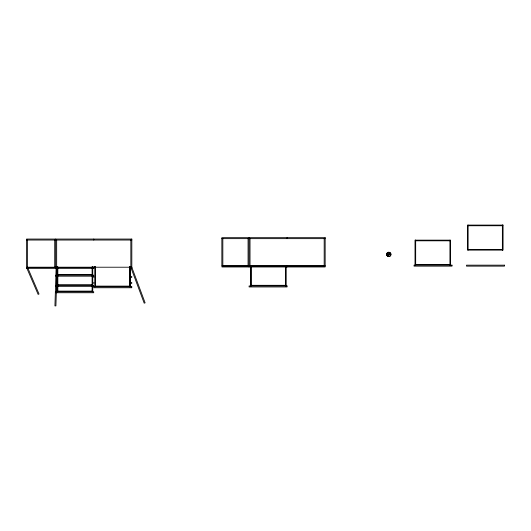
<?xml version="1.0" encoding="UTF-8"?>
<svg xmlns="http://www.w3.org/2000/svg" width="531" height="531" viewBox="0 0 531 531"><rect width="100%" height="100%" fill="white"/><g stroke="black" fill="none" stroke-linecap="round" stroke-linejoin="round"><path stroke-width="0.8" d="M386.734 253.884L386.8 253.632A2.124 2.124 0 0 1 389.98 252.59A2.124 2.124 0 0 1 390.225 255.922A2.124 2.124 0 0 1 386.92 255.351L386.827 255.192M388.898 255.199C383.654 255.623 391.798 255.477 389.329 253.738M468.116 225.748L502.372 225.748M221.852 238.645L325.164 238.645M26.55 240.032L131.821 240.032M415.673 240.802L449.93 240.802M468.116 249.451L502.372 249.451M415.673 264.511L449.93 264.511M56.671 267L57.461 267M92.48 266.98L93.27 266.98M94.246 267L95.036 267M130.055 266.98L130.838 266.98M129.683 267.385L131.768 267.385M130.115 268.361L131.768 268.361M57.839 274.54L92.095 274.54M56.571 275.191L93.702 275.191L93.702 276.173L56.571 276.173M129.683 276.478L131.768 276.478L131.768 277.454L130.115 277.454M129.683 282.446L131.768 282.446L131.768 283.421L130.115 283.421M57.839 284.709L92.095 284.709M251.183 285.313L285.439 285.313M56.571 285.366L93.702 285.366L93.702 286.342L55.748 286.342L55.748 285.366M95.427 286.116L129.683 286.116M57.839 291.107L92.095 291.107M55.748 291.758L93.702 291.758L93.702 292.74L55.748 292.74M389.037 253.612L386.78 253.725A2.124 2.124 0 0 0 388.579 256.533A2.124 2.124 0 0 0 390.902 254.123A2.124 2.124 0 0 0 387.995 252.457M389.117 253.639L389.535 254.004M387.278 254.595L387.57 254.322L387.159 254.608M502.645 225.091L502.645 250.108M502.372 225.091L502.372 250.108M468.116 225.091L468.116 250.108M450.58 265.161L450.58 240.151L415.016 240.151L415.016 265.161M449.93 240.151L449.93 265.161M415.673 240.151L415.673 265.161M415.401 240.151L415.401 265.161M324.182 238.645L324.182 265.832M287.105 237.669L287.105 238.645M286.09 266.602L286.09 285.963M285.711 266.602L285.711 285.16M285.439 266.602L285.439 285.963M251.183 266.602L251.183 285.963M250.911 266.602L250.911 285.16M250.532 266.602L250.532 285.963M250.021 238.645L250.021 265.832M249.039 237.669L249.039 265.832M248.063 238.645L248.063 265.832M222.834 238.645L222.834 265.832M130.838 240.032L130.838 267.219M130.341 266.595L130.341 286.767M129.956 266.595L129.956 286.767M129.683 266.595L129.683 286.767M95.427 266.595L95.427 286.767M94.777 266.595L94.777 286.767M93.814 267.385L93.814 268.361M93.814 276.478L93.814 277.454M93.814 282.446L93.814 283.421M93.755 239.056L93.755 240.032M92.746 266.748L92.746 291.758M92.095 266.728L92.095 267.385M92.095 267.929L92.095 275.191M92.095 275.682L92.095 285.366M92.095 286.109L92.095 291.758M57.839 266.728L57.839 267.385M57.839 267.929L57.839 275.191M57.839 275.682L57.839 285.366M57.839 286.109L57.839 291.758M57.567 266.748L57.567 291.758M57.182 266.748L57.182 291.758M56.671 240.032L56.671 267.219M55.748 275.191L55.748 276.173M55.695 239.056L55.695 267.219M54.713 240.032L54.713 267.219M27.526 240.032L27.526 267.219M386.887 253.499A2.124 2.124 0 0 1 387.796 252.557M386.827 255.152A2.124 2.124 0 0 1 386.734 253.845M56.12 267.943L54.932 305.876L55.908 305.909L57.102 267.976L56.12 267.943M388.904 254.309L389.396 254.415L388.904 254.309M27.566 267.398L26.663 267.783L38.126 294.4L39.022 294.008L27.566 267.398M131.821 267.292L130.905 267.631L144.193 303.181L145.116 302.843L131.821 267.292M503.023 225.091L467.466 225.091L467.466 250.108L503.023 250.108L503.023 225.091M325.164 237.669L221.852 237.669L221.852 265.832L325.164 265.832L325.164 237.669M131.821 239.056L26.55 239.056L26.55 267.219L131.821 267.219L131.821 239.056M452.007 265.161L414.054 265.161L414.054 266.137L452.007 266.137L452.007 265.161M504.45 265.161L466.497 265.161L466.497 266.137L504.45 266.137L504.45 265.161M248.986 265.998L221.965 265.998L221.965 266.974L248.986 266.974L248.986 265.998M287.045 265.998L249.092 265.998L249.092 266.974L287.045 266.974L287.045 265.998M325.111 265.998L287.158 265.998L287.158 266.974L325.111 266.974L325.111 265.998M55.642 267.385L26.656 267.385L26.656 268.361L55.642 268.361L55.642 267.385M93.702 267.385L55.748 267.385L55.748 268.361L93.702 268.361L93.702 267.385M287.045 285.963L249.092 285.963L249.092 286.946L287.045 286.946L287.045 285.963M131.768 286.767L93.814 286.767L93.814 287.749L131.768 287.749L131.768 286.767"/></g></svg>
